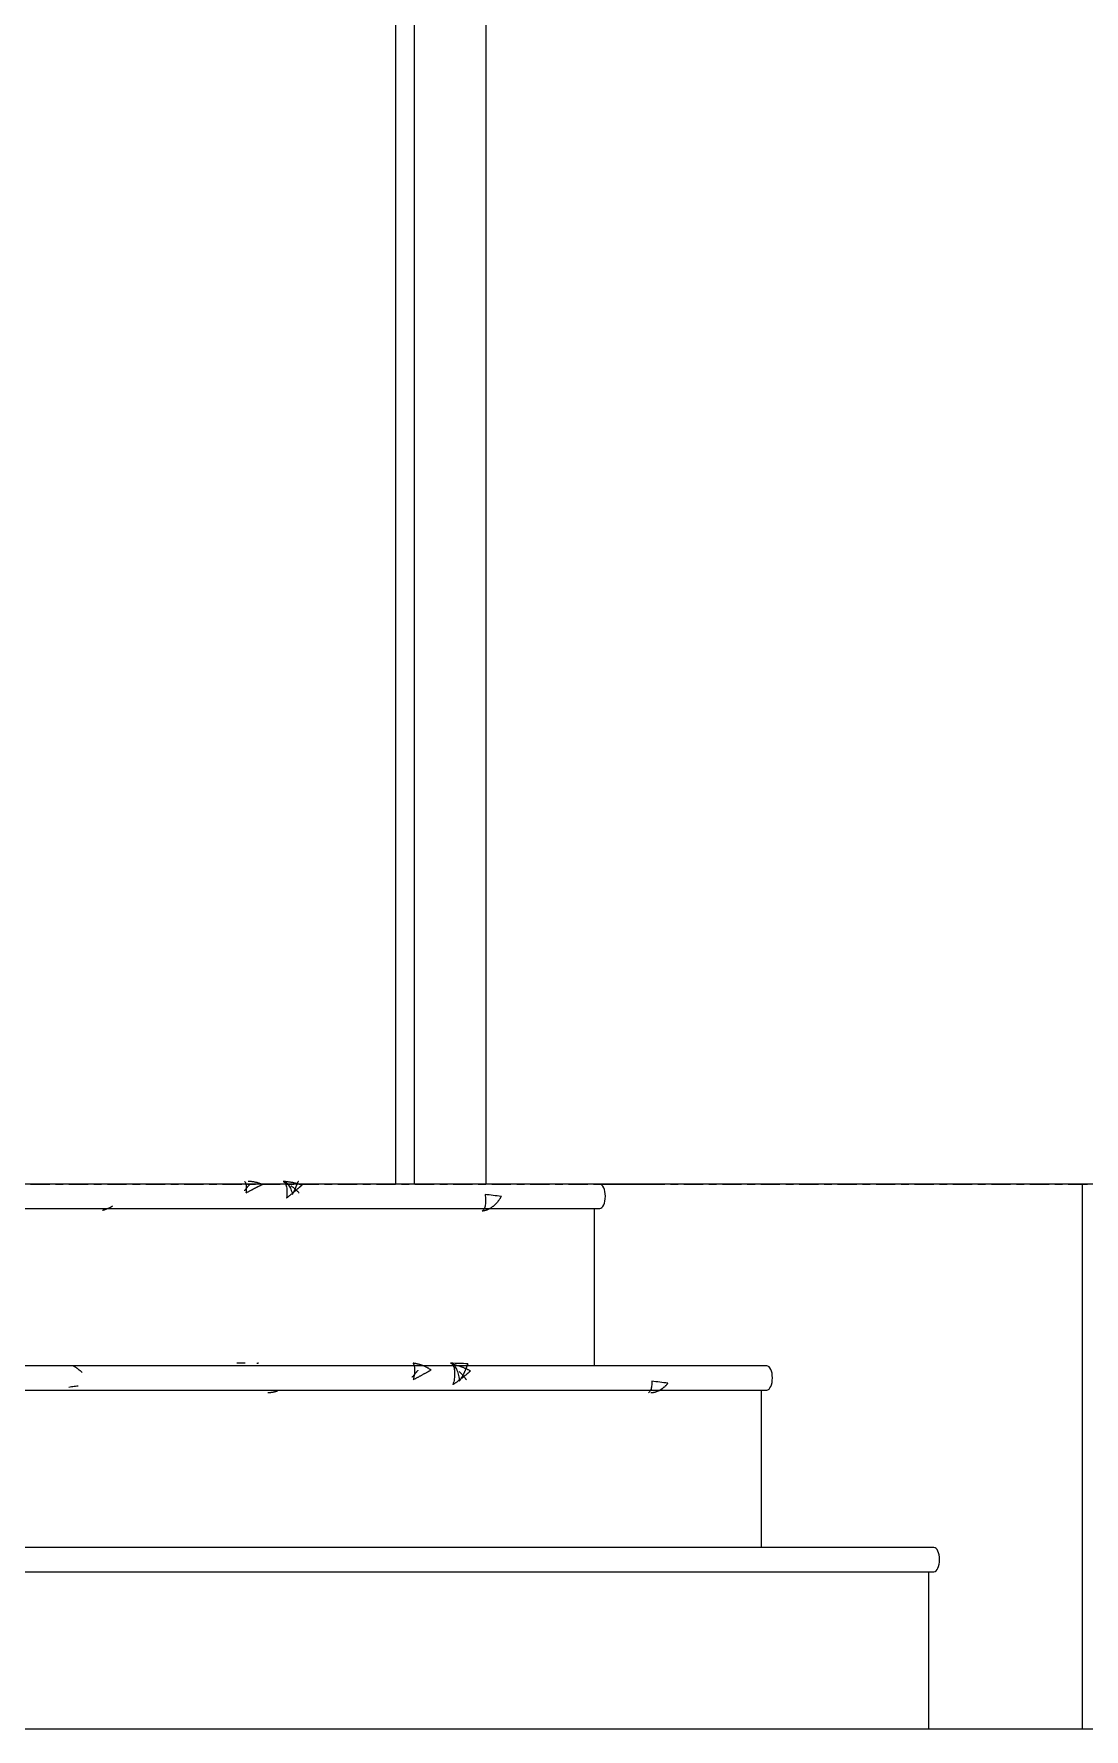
# Model space of a CAD drawing. Header units: millimetres. Extents: x -10599 to 108788, y -9455 to 93550.
# Drawn here: x 37774 to 38642, y -450 to 950 of the extents above; entities that cross this region are included whole.
import ezdxf

# ---------------------------------------------------------------- set-up
doc = ezdxf.new("R2010")
doc.units = ezdxf.units.MM
doc.linetypes.add('Centre', pattern=[31.75, 6.35, -4.7625, 15.875, -4.7625])
for name, color, linetype, lineweight in [('A-GLAZ-CWMG', 55, 'Continuous', 5), ('KINH', 152, 'Continuous', 5), ('NET CAT', 3, 'Continuous', 5), ('NET THAY 1', 41, 'Continuous', 5), ('NET-THAY', 2, 'Continuous', 9), ('TRUC', 225, 'Continuous', 5)]:
    doc.layers.add(name, color=color, linetype=linetype, lineweight=lineweight)

# ---------------------------------------------------------------- blocks, each defined once
blk = doc.blocks.new('System Panel - Glazed-1982746-MẶT ĐỨNG 1-14')
at = {"layer": 'KINH'}
blk.add_line((38241.9, 0), (38292.5, 0), dxfattribs=at)
blk = doc.blocks.new('FP_11-MẶT ĐỨNG 1-14')
at = {"layer": 'NET THAY 1'}
for p, q in [((38517.9, -300), (34501.3, -300)), ((34501.3, -320), (38517.9, -320))]:
    blk.add_line(p, q, dxfattribs=at)
blk = doc.blocks.new('FP_12-MẶT ĐỨNG 1-14')
at = {"layer": 'NET THAY 1'}
for p, q in [((38379.9, -150), (34501.3, -150)), ((37807.2, -150.2), (37806.8, -150.1)), ((37807.5, -150.4), (37807.2, -150.2)), ((37807.8, -150.6), (37807.5, -150.4)), ((37808.2, -150.8), (37807.8, -150.6)), ((37808.5, -151), (37808.2, -150.8)), ((37808.8, -151.2), (37808.5, -151)), ((37809.1, -151.4), (37808.8, -151.2)), ((37809.5, -151.6), (37809.1, -151.4)), ((37809.8, -151.8), (37809.5, -151.6)), ((37810.1, -152.1), (37809.8, -151.8)), ((37810.4, -152.3), (37810.1, -152.1)), ((37810.7, -152.5), (37810.4, -152.3)), ((37811, -152.7), (37810.7, -152.5)), ((37811.3, -153), (37811, -152.7)), ((37811.6, -153.2), (37811.3, -153)), ((37811.9, -153.5), (37811.6, -153.2)), ((37812.2, -153.7), (37811.9, -153.5)), ((37812.5, -154), (37812.2, -153.7)), ((37812.8, -154.2), (37812.5, -154)), ((37943.2, -147.8), (37942.2, -147.8)), ((37944.2, -147.7), (37943.2, -147.8)), ((37945.1, -147.7), (37944.2, -147.7)), ((37946.1, -147.7), (37945.1, -147.7)), ((37947.1, -147.7), (37946.1, -147.7)), ((37948, -147.7), (37947.1, -147.7)), ((37949, -147.7), (37948, -147.7)), ((37958.6, -147.7), (37959.1, -147.8)), ((37959.1, -147.8), (37959.6, -147.9)), ((37959.6, -147.8), (37959.5, -147.9)), ((37959.7, -147.8), (37959.6, -147.8)), ((37959.6, -147.8), (37959.6, -147.8)), ((37959.8, -147.7), (37959.7, -147.7)), ((37959.7, -147.7), (37959.7, -147.8)), ((37959.9, -147.7), (37959.8, -147.7)), ((37959.8, -147.7), (37959.8, -147.7)), ((38088, -147.9), (38087.6, -147.8)), ((38087.6, -147.8), (38087.7, -148)), ((38087.7, -148), (38087.8, -148.1)), ((38087.8, -148.1), (38088, -148.3)), ((38088.3, -147.9), (38088, -147.9)), ((38088, -148.3), (38088.1, -148.6)), ((38088.1, -148.6), (38088.2, -148.8)), ((38088.2, -148.8), (38088.3, -149.1)), ((38088.7, -148), (38088.3, -147.9)), ((38088.3, -149.1), (38088.4, -149.5)), ((38088.4, -149.5), (38088.5, -149.8)), ((38088.5, -149.8), (38088.6, -150.2)), ((38088.6, -150.2), (38088.7, -150.7)), ((38089.1, -148), (38088.7, -148)), ((38088.7, -150.7), (38088.8, -151.1)), ((38088.8, -151.1), (38088.8, -151.6)), ((38088.8, -151.6), (38088.9, -152.1)), ((38088.9, -152.1), (38088.9, -152.6)), ((38088.9, -152.6), (38088.9, -153.2)), ((38088.9, -153.2), (38088.9, -153.8)), ((38088.9, -153.8), (38088.9, -154.4)), ((38089.5, -148.1), (38089.1, -148)), ((38089.9, -148.2), (38089.5, -148.1)), ((38090.3, -148.3), (38089.9, -148.2)), ((38090.7, -148.3), (38090.3, -148.3)), ((38091, -148.4), (38090.7, -148.3)), ((38091.4, -148.5), (38091, -148.4)), ((38091.4, -154), (38091.2, -154.2)), ((38091.8, -148.6), (38091.4, -148.5)), ((38091.6, -153.8), (38091.4, -154)), ((38091.7, -153.5), (38091.6, -153.8)), ((38092.2, -148.7), (38091.8, -148.6)), ((38092.6, -148.8), (38092.2, -148.7)), ((38093, -148.9), (38092.6, -148.8)), ((38093.3, -149), (38093, -148.9)), ((38093.7, -149.2), (38093.3, -149)), ((38094.1, -149.3), (38093.7, -149.2)), ((38094.5, -149.4), (38094.1, -149.3)), ((38094.8, -149.5), (38094.5, -149.4)), ((38095.2, -149.7), (38094.8, -149.5)), ((38095.6, -149.8), (38095.2, -149.7)), ((38096, -150), (38095.6, -149.8)), ((38096.3, -150.1), (38096, -150)), ((38096.7, -150.3), (38096.3, -150.1)), ((38097.1, -150.4), (38096.7, -150.3)), ((38097.4, -150.6), (38097.1, -150.4)), ((38097.8, -150.8), (38097.4, -150.6)), ((38098.1, -150.9), (38097.8, -150.8)), ((38098.5, -151.1), (38098.1, -150.9)), ((38098.9, -151.3), (38098.5, -151.1)), ((38099.2, -151.5), (38098.9, -151.3)), ((38099.6, -151.7), (38099.2, -151.5)), ((38099.9, -151.9), (38099.6, -151.7)), ((38100.3, -152), (38099.9, -151.9)), ((38100.6, -152.2), (38100.3, -152)), ((38101, -152.4), (38100.6, -152.2)), ((38101.3, -152.7), (38101, -152.4)), ((38101.7, -152.9), (38101.3, -152.7)), ((38101.9, -153.9), (38101.6, -154.1)), ((38102, -153.1), (38101.7, -152.9)), ((38102.3, -153.7), (38101.9, -153.9)), ((38102.3, -153.3), (38102, -153.1)), ((38102.7, -153.5), (38102.3, -153.3)), ((38102.7, -153.5), (38102.3, -153.7)), ((38120.5, -147.9), (38118.7, -147.9)), ((38118.7, -147.9), (38119.4, -148.2)), ((38119.4, -148.2), (38120, -148.6)), ((38120, -148.6), (38120.7, -149)), ((38120.7, -148.9), (38120.2, -148.8)), ((38120.2, -148.8), (38120.6, -149.4)), ((38122.3, -148), (38120.5, -147.9)), ((38120.6, -149.4), (38120.9, -150.1)), ((38121.2, -149), (38120.7, -148.9)), ((38120.7, -149), (38121.3, -149.6)), ((38120.9, -150.1), (38121.2, -150.9)), ((38121.6, -149.1), (38121.2, -149)), ((38121.2, -150.9), (38121.5, -151.7)), ((38121.3, -149.6), (38121.9, -150.3)), ((38121.5, -151.7), (38121.7, -152.7)), ((38122.1, -149.2), (38121.6, -149.1)), ((38121.7, -152.7), (38121.8, -153.7)), ((38121.8, -153.7), (38121.9, -154.8)), ((38121.9, -150.3), (38122.4, -151)), ((38122.5, -149.4), (38122.1, -149.2)), ((38124.1, -148), (38122.3, -148)), ((38122.4, -151), (38123, -151.9)), ((38123, -149.5), (38122.5, -149.4)), ((38123.4, -149.6), (38123, -149.5)), ((38123, -151.9), (38123.4, -152.8)), ((38123.9, -149.7), (38123.4, -149.6)), ((38123.4, -152.8), (38123.9, -153.7)), ((38124.3, -149.9), (38123.9, -149.7)), ((38123.9, -153.7), (38124.3, -154.8)), ((38125.8, -148.1), (38124.1, -148)), ((38124.8, -150), (38124.3, -149.9)), ((38125.2, -150.1), (38124.8, -150)), ((38125.7, -150.3), (38125.2, -150.1)), ((38126.1, -150.4), (38125.7, -150.3)), ((38127.6, -148.1), (38125.8, -148.1)), ((38126.6, -150.6), (38126.1, -150.4)), ((38127, -150.7), (38126.6, -150.6)), ((38127.4, -150.9), (38127, -150.7)), ((38127.9, -151), (38127.4, -150.9)), ((38129.4, -148.2), (38127.6, -148.1)), ((38128.3, -151.2), (38127.9, -151)), ((38128.8, -151.4), (38128.3, -151.2)), ((38129.2, -151.5), (38128.8, -151.4)), ((38129.6, -151.7), (38129.2, -151.5)), ((38131.2, -148.3), (38129.4, -148.2)), ((38130.1, -151.9), (38129.6, -151.7)), ((38130.5, -152.1), (38130.1, -151.9)), ((38130.9, -152.2), (38130.5, -152.1)), ((38130.6, -154), (38130.5, -154.2)), ((38130.7, -153.7), (38130.6, -154)), ((38130.9, -153.4), (38130.7, -153.7)), ((38131.3, -152.4), (38130.9, -152.2)), ((38131, -153.1), (38130.9, -153.4)), ((38131.1, -152.8), (38131, -153.1)), ((38131.2, -152.6), (38131.1, -152.8)), ((38132.9, -148.3), (38131.2, -148.3)), ((38131.3, -152.3), (38131.2, -152.6)), ((38131.4, -152), (38131.3, -152.3)), ((38131.8, -152.6), (38131.3, -152.4)), ((38131.5, -151.8), (38131.4, -152)), ((38131.6, -151.5), (38131.5, -151.8)), ((38131.7, -151.3), (38131.6, -151.5)), ((38131.8, -151.1), (38131.7, -151.3)), ((38131.9, -150.8), (38131.8, -151.1)), ((38132.2, -152.8), (38131.8, -152.6)), ((38132, -150.6), (38131.9, -150.8)), ((38132.1, -150.4), (38132, -150.6)), ((38132.2, -150), (38132.1, -150.2)), ((38132.1, -150.2), (38132.1, -150.4)), ((38132.3, -149.8), (38132.2, -150)), ((38132.6, -153), (38132.2, -152.8)), ((38132.4, -149.6), (38132.3, -149.8)), ((38132.5, -149.3), (38132.4, -149.5)), ((38132.4, -149.5), (38132.4, -149.6)), ((38132.6, -149.1), (38132.5, -149.3)), ((38132.7, -148.8), (38132.6, -149)), ((38132.6, -149), (38132.6, -149.1)), ((38133, -153.2), (38132.6, -153)), ((38132.8, -148.7), (38132.7, -148.8)), ((38132.9, -148.4), (38132.8, -148.6)), ((38132.8, -148.6), (38132.8, -148.7)), ((38132.9, -148.3), (38132.9, -148.4)), ((38133.5, -153.4), (38133, -153.2)), ((38133.9, -153.6), (38133.5, -153.4)), ((38134.3, -153.8), (38133.9, -153.6)), ((38134.7, -154), (38134.3, -153.8)), ((38135.1, -154.2), (38134.7, -154)), ((37804.5, -167.6), (37803.4, -167.8)), ((37805.6, -167.4), (37804.5, -167.6)), ((37806.7, -167.3), (37805.6, -167.4)), ((37807.8, -167.1), (37806.7, -167.3)), ((37808.9, -167), (37807.8, -167.1)), ((37810, -166.8), (37808.9, -167)), ((37811.1, -166.7), (37810, -166.8)), ((37813.1, -154.5), (37812.8, -154.2)), ((37813.4, -154.7), (37813.1, -154.5)), ((37813.7, -155), (37813.4, -154.7)), ((37814, -155.3), (37813.7, -155)), ((37814.3, -155.5), (37814, -155.3)), ((38086.9, -159.2), (38086.7, -159.5)), ((38087.2, -159), (38086.9, -159.2)), ((38087.4, -158.7), (38087.2, -159)), ((38087.6, -158.4), (38087.4, -158.7)), ((38087.9, -158.2), (38087.6, -158.4)), ((38087.9, -160.9), (38087.7, -161.6)), ((38088.1, -161.3), (38087.7, -161.6)), ((38088.1, -157.9), (38087.9, -158.2)), ((38088.1, -160.2), (38087.9, -160.9)), ((38088.3, -157.7), (38088.1, -157.9)), ((38088.2, -159.5), (38088.1, -160.2)), ((38088.6, -161.1), (38088.1, -161.3)), ((38088.4, -158.9), (38088.2, -159.5)), ((38088.5, -157.4), (38088.3, -157.7)), ((38088.5, -158.2), (38088.4, -158.9)), ((38088.7, -157.1), (38088.5, -157.4)), ((38088.6, -157.5), (38088.5, -158.2)), ((38088.7, -156.9), (38088.6, -157.5)), ((38089, -160.9), (38088.6, -161.1)), ((38088.8, -156.2), (38088.7, -156.9)), ((38089, -156.9), (38088.7, -157.1)), ((38088.9, -155), (38088.8, -155.6)), ((38088.8, -155.6), (38088.8, -156.2)), ((38088.9, -154.4), (38088.9, -155)), ((38089.2, -156.6), (38089, -156.9)), ((38089.4, -160.7), (38089, -160.9)), ((38089.4, -156.4), (38089.2, -156.6)), ((38089.6, -156.1), (38089.4, -156.4)), ((38089.9, -160.4), (38089.4, -160.7)), ((38089.8, -155.9), (38089.6, -156.1)), ((38090, -155.6), (38089.8, -155.9)), ((38090.3, -160.2), (38089.9, -160.4)), ((38090.2, -155.4), (38090, -155.6)), ((38090.4, -155.2), (38090.2, -155.4)), ((38090.7, -160), (38090.3, -160.2)), ((38090.6, -154.9), (38090.4, -155.2)), ((38090.8, -154.7), (38090.6, -154.9)), ((38091.2, -159.7), (38090.7, -160)), ((38091, -154.4), (38090.8, -154.7)), ((38091.2, -154.2), (38091, -154.4)), ((38091.6, -159.5), (38091.2, -159.7)), ((38092, -159.3), (38091.6, -159.5)), ((38092.4, -159.1), (38092, -159.3)), ((38092.8, -158.8), (38092.4, -159.1)), ((38093.3, -158.6), (38092.8, -158.8)), ((38093.7, -158.4), (38093.3, -158.6)), ((38094.1, -158.2), (38093.7, -158.4)), ((38094.5, -157.9), (38094.1, -158.2)), ((38094.9, -157.7), (38094.5, -157.9)), ((38095.3, -157.5), (38094.9, -157.7)), ((38095.7, -157.3), (38095.3, -157.5)), ((38096.1, -157), (38095.7, -157.3)), ((38096.5, -156.8), (38096.1, -157)), ((38096.9, -156.6), (38096.5, -156.8)), ((38097.3, -156.4), (38096.9, -156.6)), ((38097.7, -156.2), (38097.3, -156.4)), ((38098.1, -156), (38097.7, -156.2)), ((38098.5, -155.7), (38098.1, -156)), ((38098.9, -155.5), (38098.5, -155.7)), ((38099.3, -155.3), (38098.9, -155.5)), ((38099.7, -155.1), (38099.3, -155.3)), ((38100, -154.9), (38099.7, -155.1)), ((38100.4, -154.7), (38100, -154.9)), ((38100.8, -154.5), (38100.4, -154.7)), ((38101.2, -154.3), (38100.8, -154.5)), ((38101.6, -154.1), (38101.2, -154.3)), ((38120.9, -164.4), (38120.5, -165.5)), ((38120.9, -165.3), (38120.5, -165.5)), ((38121.2, -163.2), (38120.9, -164.4)), ((38121.3, -165), (38120.9, -165.3)), ((38121.5, -162), (38121.2, -163.2)), ((38121.6, -164.8), (38121.3, -165)), ((38121.7, -160.8), (38121.5, -162)), ((38122, -164.6), (38121.6, -164.8)), ((38121.9, -159.6), (38121.7, -160.8)), ((38121.9, -154.8), (38122, -155.9)), ((38122, -158.3), (38121.9, -159.6)), ((38122, -155.9), (38122, -157.1)), ((38122, -157.1), (38122, -158.3)), ((38122.3, -164.4), (38122, -164.6)), ((38122.6, -164.1), (38122.3, -164.4)), ((38123, -163.9), (38122.6, -164.1)), ((38123.3, -163.7), (38123, -163.9)), ((38123.7, -163.4), (38123.3, -163.7)), ((38124, -163.2), (38123.7, -163.4)), ((38124.3, -163), (38124, -163.2)), ((38124.3, -154.8), (38124.6, -155.8)), ((38124.7, -162.7), (38124.3, -163)), ((38124.6, -155.8), (38125, -156.9)), ((38125, -162.5), (38124.7, -162.7)), ((38125, -156.9), (38125.2, -158.1)), ((38125.3, -162.2), (38125, -162.5)), ((38125.2, -158.1), (38125.4, -159.2)), ((38125.6, -162), (38125.3, -162.2)), ((38125.4, -159.2), (38125.6, -160.4)), ((38125.6, -160.4), (38125.7, -161.5)), ((38126, -161.8), (38125.6, -162)), ((38126, -155), (38125.7, -154.7)), ((38125.7, -161.5), (38125.8, -162.7)), ((38126, -162.3), (38125.8, -162.7)), ((38126.3, -155.2), (38126, -155)), ((38126.3, -161.5), (38126, -161.8)), ((38126.2, -162), (38126, -162.3)), ((38126.5, -161.7), (38126.2, -162)), ((38126.6, -155.5), (38126.3, -155.2)), ((38126.6, -161.3), (38126.3, -161.5)), ((38126.7, -161.3), (38126.5, -161.7)), ((38126.8, -155.8), (38126.6, -155.5)), ((38126.9, -161), (38126.6, -161.3)), ((38126.9, -161), (38126.7, -161.3)), ((38127.1, -156), (38126.8, -155.8)), ((38127.1, -160.7), (38126.9, -161)), ((38127.2, -160.8), (38126.9, -161)), ((38127.4, -156.3), (38127.1, -156)), ((38127.3, -160.3), (38127.1, -160.7)), ((38127.5, -160.5), (38127.2, -160.8)), ((38127.5, -160), (38127.3, -160.3)), ((38127.6, -156.6), (38127.4, -156.3)), ((38127.7, -159.7), (38127.5, -160)), ((38127.8, -160.3), (38127.5, -160.5)), ((38127.9, -156.9), (38127.6, -156.6)), ((38127.9, -159.3), (38127.7, -159.7)), ((38128.2, -160.1), (38127.8, -160.3)), ((38128.2, -157.2), (38127.9, -156.9)), ((38128.1, -159), (38127.9, -159.3)), ((38128.3, -158.7), (38128.1, -159)), ((38128.4, -157.4), (38128.2, -157.2)), ((38128.5, -159.8), (38128.2, -160.1)), ((38128.5, -158.3), (38128.3, -158.7)), ((38128.7, -157.7), (38128.4, -157.4)), ((38128.6, -158), (38128.5, -158.3)), ((38128.8, -159.6), (38128.5, -159.8)), ((38128.8, -157.7), (38128.6, -158)), ((38128.9, -158), (38128.7, -157.7)), ((38129, -157.4), (38128.8, -157.7)), ((38129.1, -159.3), (38128.8, -159.6)), ((38129.2, -158.3), (38128.9, -158)), ((38129.2, -157), (38129, -157.4)), ((38129.4, -159.1), (38129.1, -159.3)), ((38129.3, -156.7), (38129.2, -157)), ((38129.4, -158.6), (38129.2, -158.3)), ((38129.5, -156.4), (38129.3, -156.7)), ((38129.7, -158.9), (38129.4, -158.6)), ((38129.7, -158.8), (38129.4, -159.1)), ((38129.6, -156.1), (38129.5, -156.4)), ((38129.8, -155.8), (38129.6, -156.1)), ((38130, -158.6), (38129.7, -158.8)), ((38129.9, -159.2), (38129.7, -158.9)), ((38129.9, -155.5), (38129.8, -155.8)), ((38130.1, -155.1), (38129.9, -155.5)), ((38130.1, -159.5), (38129.9, -159.2)), ((38130.2, -158.3), (38130, -158.6)), ((38130.2, -154.8), (38130.1, -155.1)), ((38130.4, -159.8), (38130.1, -159.5)), ((38130.3, -154.5), (38130.2, -154.8)), ((38130.5, -158.1), (38130.2, -158.3)), ((38130.5, -154.2), (38130.3, -154.5)), ((38130.6, -160), (38130.4, -159.8)), ((38130.8, -157.9), (38130.5, -158.1)), ((38130.8, -160.3), (38130.6, -160)), ((38131.1, -157.6), (38130.8, -157.9)), ((38131.1, -160.6), (38130.8, -160.3)), ((38131.4, -157.4), (38131.1, -157.6)), ((38131.3, -160.9), (38131.1, -160.6)), ((38131.5, -161.2), (38131.3, -160.9)), ((38131.7, -157.1), (38131.4, -157.4)), ((38131.7, -161.5), (38131.5, -161.2)), ((38131.9, -156.9), (38131.7, -157.1)), ((38132.2, -156.7), (38131.9, -156.9)), ((38132.5, -156.4), (38132.2, -156.7)), ((38132.8, -156.2), (38132.5, -156.4)), ((38133, -156), (38132.8, -156.2)), ((38133.3, -155.7), (38133, -156)), ((38133.6, -155.5), (38133.3, -155.7)), ((38133.8, -155.3), (38133.6, -155.5)), ((38134.1, -155.1), (38133.8, -155.3)), ((38134.3, -154.8), (38134.1, -155.1)), ((38134.6, -154.6), (38134.3, -154.8)), ((38134.9, -154.4), (38134.6, -154.6)), ((38135.1, -154.2), (38134.9, -154.4)), ((38284.6, -167.7), (38284.4, -168.5)), ((38284.7, -166.8), (38284.6, -167.7)), ((38284.8, -165.8), (38284.7, -166.8)), ((38284.9, -164.8), (38284.8, -165.8)), ((38286.6, -162.9), (38284.9, -162.7)), ((38284.9, -162.7), (38284.9, -163.8)), ((38284.9, -163.8), (38284.9, -164.8)), ((38288.3, -163.1), (38286.6, -162.9)), ((38289.9, -163.3), (38288.3, -163.1)), ((38291.6, -163.5), (38289.9, -163.3)), ((38293.2, -163.7), (38291.6, -163.5)), ((38294.9, -163.9), (38293.2, -163.7)), ((38294.6, -168), (38294.3, -168.2)), ((38294.9, -167.7), (38294.6, -168)), ((38296.5, -164.1), (38294.9, -163.9)), ((38295.2, -167.5), (38294.9, -167.7)), ((38295.5, -167.2), (38295.2, -167.5)), ((38295.8, -166.9), (38295.5, -167.2)), ((38296, -166.6), (38295.8, -166.9)), ((38296.3, -166.4), (38296, -166.6)), ((38296.6, -166.1), (38296.3, -166.4)), ((38298.2, -164.2), (38296.5, -164.1)), ((38296.9, -165.8), (38296.6, -166.1)), ((38297.2, -165.5), (38296.9, -165.8)), ((38297.4, -165.2), (38297.2, -165.5)), ((38297.7, -164.9), (38297.4, -165.2)), ((38297.9, -164.6), (38297.7, -164.9)), ((38298.2, -164.2), (38297.9, -164.6)), ((34501.3, -170), (38379.9, -170)), ((37968, -172.3), (37967.6, -172.3)), ((37968.4, -172.3), (37968, -172.3)), ((37968.7, -172.3), (37968.4, -172.3)), ((37969.1, -172.3), (37968.7, -172.3)), ((37969.5, -172.2), (37969.1, -172.3)), ((37969.9, -172.2), (37969.5, -172.2)), ((37970.2, -172.1), (37969.9, -172.2)), ((37970.6, -172.1), (37970.2, -172.1)), ((37971, -172), (37970.6, -172.1)), ((37971.3, -172), (37971, -172)), ((37971.7, -171.9), (37971.3, -172)), ((37972.1, -171.8), (37971.7, -171.9)), ((37972.4, -171.8), (37972.1, -171.8)), ((37972.8, -171.7), (37972.4, -171.8)), ((37973.2, -171.6), (37972.8, -171.7)), ((37973.5, -171.5), (37973.2, -171.6)), ((37973.9, -171.4), (37973.5, -171.5)), ((37974.3, -171.3), (37973.9, -171.4)), ((37974.6, -171.2), (37974.3, -171.3)), ((37975, -171.1), (37974.6, -171.2)), ((37975.3, -171), (37975, -171.1)), ((37975.7, -170.8), (37975.3, -171)), ((38282.3, -172.1), (38282, -172.3)), ((38282.7, -171.9), (38282.3, -172.1)), ((38283, -171.5), (38282.7, -171.9)), ((38283.3, -171.1), (38283, -171.5)), ((38283.6, -170.6), (38283.3, -171.1)), ((38283.9, -170), (38283.6, -170.6)), ((38284.2, -169.3), (38283.9, -170)), ((38284.5, -172.3), (38284.1, -172.3)), ((38284.4, -168.5), (38284.2, -169.3)), ((38284.9, -172.3), (38284.5, -172.3)), ((38285.2, -172.3), (38284.9, -172.3)), ((38285.6, -172.2), (38285.2, -172.3)), ((38285.9, -172.2), (38285.6, -172.2)), ((38286.3, -172.1), (38285.9, -172.2)), ((38286.6, -172), (38286.3, -172.1)), ((38287, -172), (38286.6, -172)), ((38287.3, -171.9), (38287, -172)), ((38287.7, -171.8), (38287.3, -171.9)), ((38288, -171.7), (38287.7, -171.8)), ((38288.4, -171.6), (38288, -171.7)), ((38288.7, -171.5), (38288.4, -171.6)), ((38289.1, -171.3), (38288.7, -171.5)), ((38289.4, -171.2), (38289.1, -171.3)), ((38289.7, -171), (38289.4, -171.2)), ((38290.1, -170.9), (38289.7, -171)), ((38290.4, -170.7), (38290.1, -170.9)), ((38290.8, -170.6), (38290.4, -170.7)), ((38291.1, -170.4), (38290.8, -170.6)), ((38291.4, -170.2), (38291.1, -170.4)), ((38291.7, -170), (38291.4, -170.2)), ((38292.1, -169.8), (38291.7, -170)), ((38292.4, -169.6), (38292.1, -169.8)), ((38292.7, -169.4), (38292.4, -169.6)), ((38293, -169.2), (38292.7, -169.4)), ((38293.3, -168.9), (38293, -169.2)), ((38293.7, -168.7), (38293.3, -168.9)), ((38294, -168.5), (38293.7, -168.7)), ((38294.3, -168.2), (38294, -168.5))]:
    blk.add_line(p, q, dxfattribs=at)
blk = doc.blocks.new('FP_13-MẶT ĐỨNG 1-14')
at = {"layer": 'NET THAY 1'}
for p, q in [((38241.9, 0), (34501.3, 0)), ((37948.3, 2.3), (37948.4, 2.3)), ((37948.4, 2.3), (37948.6, 2.2)), ((37948.6, 2.2), (37948.7, 2)), ((37948.7, 2), (37948.8, 1.9)), ((37948.8, 1.9), (37949, 1.7)), ((37949, 1.7), (37949.1, 1.5)), ((37949.1, 1.5), (37949.2, 1.2)), ((37949.2, 1.2), (37949.3, 0.9)), ((37949.3, 0.9), (37949.4, 0.6)), ((37949.4, 0.6), (37949.5, 0.2)), ((37949.5, 0.2), (37949.6, -0.2)), ((37951.8, 2.3), (37951.4, 2.3)), ((37952.2, 2.3), (37951.8, 2.3)), ((37952.6, 2.3), (37952.2, 2.3)), ((37953, 2.3), (37952.6, 2.3)), ((37953.4, 2.2), (37953, 2.3)), ((37953.8, 2.2), (37953.4, 2.2)), ((37954.2, 2.2), (37953.8, 2.2)), ((37954.6, 2.1), (37954.2, 2.2)), ((37955, 2.1), (37954.6, 2.1)), ((37955.4, 2), (37955, 2.1)), ((37955.8, 1.9), (37955.4, 2)), ((37956.2, 1.9), (37955.8, 1.9)), ((37956.6, 1.8), (37956.2, 1.9)), ((37956.9, 1.7), (37956.6, 1.8)), ((37957.3, 1.6), (37956.9, 1.7)), ((37957.7, 1.5), (37957.3, 1.6)), ((37958.1, 1.5), (37957.7, 1.5)), ((37958.5, 1.4), (37958.1, 1.5)), ((37958.9, 1.3), (37958.5, 1.4)), ((37959.3, 1.1), (37958.9, 1.3)), ((37959.7, 1), (37959.3, 1.1)), ((37960, 0.9), (37959.7, 1)), ((37960.4, 0.8), (37960, 0.9)), ((37960.8, 0.7), (37960.4, 0.8)), ((37961.2, 0.5), (37960.8, 0.7)), ((37961.6, 0.4), (37961.2, 0.5)), ((37961.9, 0.3), (37961.6, 0.4)), ((37962.3, 0.1), (37961.9, 0.3)), ((37962.7, 0), (37962.3, 0.1)), ((37980.9, 2.3), (37980.4, 2.3)), ((37980.4, 2.3), (37980.8, 2.1)), ((37980.6, 2.3), (37981.2, 2.1)), ((37980.8, 2.1), (37981.2, 1.8)), ((37981.3, 2.2), (37980.9, 2.3)), ((37981.2, 2.1), (37981.9, 1.9)), ((37981.2, 1.8), (37981.6, 1.4)), ((37981.8, 2.2), (37981.3, 2.2)), ((37981.6, 1.4), (37982, 0.9)), ((37982.3, 2.2), (37981.8, 2.2)), ((37981.9, 1.9), (37982.5, 1.5)), ((37982, 0.9), (37982.3, 0.2)), ((37982.7, 2.1), (37982.3, 2.2)), ((37982.3, 0.2), (37982.6, -0.5)), ((37982.5, 1.5), (37983.1, 1.1)), ((37983.2, 2.1), (37982.7, 2.1)), ((37983.1, 1.1), (37983.7, 0.6)), ((37983.7, 2), (37983.2, 2.1)), ((37984.1, 2), (37983.7, 2)), ((37983.7, 0.6), (37984.3, -0.1)), ((37984.6, 1.9), (37984.1, 2)), ((37985.1, 1.8), (37984.6, 1.9)), ((37985.5, 1.8), (37985.1, 1.8)), ((37986, 1.7), (37985.5, 1.8)), ((37986.5, 1.6), (37986, 1.7)), ((37986.9, 1.5), (37986.5, 1.6)), ((37987.4, 1.5), (37986.9, 1.5)), ((37987.8, 1.4), (37987.4, 1.5)), ((37988.3, 1.3), (37987.8, 1.4)), ((37988.8, 1.2), (37988.3, 1.3)), ((37989.2, 1.1), (37988.8, 1.2)), ((37989.7, 1), (37989.2, 1.1)), ((37990.1, 0.9), (37989.7, 1)), ((37990.6, 0.8), (37990.1, 0.9)), ((37991, 0.6), (37990.6, 0.8)), ((37991.5, 0.5), (37991, 0.6)), ((37991.9, 0.4), (37991.5, 0.5)), ((37991.7, 0.1), (37991.6, -0.1)), ((37991.8, 0.3), (37991.7, 0.1)), ((37991.9, 0.4), (37991.8, 0.3)), ((37992, 0.8), (37991.9, 0.6)), ((37991.9, 0.6), (37991.9, 0.4)), ((37992.4, 0.3), (37991.9, 0.4)), ((37992.1, 0.9), (37992, 0.8)), ((37992.2, 1.2), (37992.1, 1.1)), ((37992.1, 1.1), (37992.1, 0.9)), ((37992.3, 1.3), (37992.2, 1.2)), ((37992.4, 1.6), (37992.3, 1.5)), ((37992.3, 1.5), (37992.3, 1.3)), ((37992.5, 1.8), (37992.4, 1.7)), ((37992.4, 1.7), (37992.4, 1.6)), ((37992.8, 0.1), (37992.4, 0.3)), ((37992.6, 2), (37992.5, 1.9)), ((37992.5, 1.9), (37992.5, 1.8)), ((37992.7, 2.1), (37992.6, 2)), ((37992.6, 2), (37992.6, 2)), ((37992.8, 2.2), (37992.7, 2.2)), ((37992.7, 2.2), (37992.7, 2.1)), ((37992.9, 2.3), (37992.8, 2.3)), ((37992.8, 2.3), (37992.8, 2.2)), ((37993.3, 0), (37992.8, 0.1)), ((37993, 2.3), (37992.9, 2.3)), ((37992.9, 2.3), (37992.9, 2.3)), ((37993.7, -0.1), (37993.3, 0)), ((37948.5, -5.1), (37948.3, -5.4)), ((37948.7, -4.9), (37948.5, -5.1)), ((37948.9, -4.7), (37948.7, -4.9)), ((37949.1, -4.4), (37948.9, -4.7)), ((37949.3, -4.2), (37949.1, -4.4)), ((37949.5, -4), (37949.3, -4.2)), ((37949.7, -3.7), (37949.5, -4)), ((37949.6, -0.2), (37949.7, -0.6)), ((37949.7, -6.7), (37949.6, -7.4)), ((37950, -7.1), (37949.6, -7.4)), ((37949.7, -0.6), (37949.8, -1.1)), ((37949.8, -3.5), (37949.7, -3.7)), ((37949.8, -6.1), (37949.7, -6.7)), ((37949.8, -1.1), (37949.8, -1.5)), ((37949.8, -1.5), (37949.9, -2)), ((37950, -3.3), (37949.8, -3.5)), ((37949.9, -5.5), (37949.8, -6.1)), ((37949.9, -2), (37949.9, -2.5)), ((37949.9, -2.5), (37949.9, -3.1)), ((37949.9, -3.1), (37949.9, -3.7)), ((37949.9, -3.7), (37949.9, -4.2)), ((37949.9, -4.2), (37949.9, -4.8)), ((37949.9, -4.8), (37949.9, -5.5)), ((37950.2, -3.1), (37950, -3.3)), ((37950.4, -6.9), (37950, -7.1)), ((37950.4, -2.8), (37950.2, -3.1)), ((37950.5, -2.6), (37950.4, -2.8)), ((37950.8, -6.7), (37950.4, -6.9)), ((37950.7, -2.4), (37950.5, -2.6)), ((37950.9, -2.2), (37950.7, -2.4)), ((37951.2, -6.5), (37950.8, -6.7)), ((37951.1, -2), (37950.9, -2.2)), ((37951.2, -1.8), (37951.1, -2)), ((37951.4, -1.6), (37951.2, -1.8)), ((37951.6, -6.3), (37951.2, -6.5)), ((37951.6, -1.4), (37951.4, -1.6)), ((37951.7, -1.3), (37951.6, -1.4)), ((37952, -6.1), (37951.6, -6.3)), ((37951.9, -1.1), (37951.7, -1.3)), ((37952, -0.9), (37951.9, -1.1)), ((37952.2, -0.7), (37952, -0.9)), ((37952.4, -5.8), (37952, -6.1)), ((37952.3, -0.5), (37952.2, -0.7)), ((37952.5, -0.4), (37952.3, -0.5)), ((37952.8, -5.6), (37952.4, -5.8)), ((37953.2, -5.4), (37952.8, -5.6)), ((37953.6, -5.2), (37953.2, -5.4)), ((37954, -5), (37953.6, -5.2)), ((37954.4, -4.8), (37954, -5)), ((37954.7, -4.6), (37954.4, -4.8)), ((37955.1, -4.4), (37954.7, -4.6)), ((37955.5, -4.2), (37955.1, -4.4)), ((37955.9, -4), (37955.5, -4.2)), ((37956.2, -3.8), (37955.9, -4)), ((37956.6, -3.6), (37956.2, -3.8)), ((37957, -3.4), (37956.6, -3.6)), ((37957.4, -3.2), (37957, -3.4)), ((37957.7, -3), (37957.4, -3.2)), ((37958.1, -2.8), (37957.7, -3)), ((37958.5, -2.6), (37958.1, -2.8)), ((37958.8, -2.5), (37958.5, -2.6)), ((37959.2, -2.3), (37958.8, -2.5)), ((37959.5, -2.1), (37959.2, -2.3)), ((37959.9, -1.9), (37959.5, -2.1)), ((37960.3, -1.8), (37959.9, -1.9)), ((37960.6, -1.6), (37960.3, -1.8)), ((37961, -1.4), (37960.6, -1.6)), ((37961.3, -1.3), (37961, -1.4)), ((37961.7, -1.1), (37961.3, -1.3)), ((37962, -0.9), (37961.7, -1.1)), ((37962.4, -0.8), (37962, -0.9)), ((37962.7, -0.6), (37962.4, -0.8)), ((37963.1, -0.2), (37962.7, 0)), ((37963.1, -0.5), (37962.7, -0.6)), ((37963.4, -0.4), (37963.1, -0.2)), ((37963.4, -0.4), (37963.1, -0.5)), ((37982.6, -0.5), (37982.9, -1.3)), ((37982.9, -1.3), (37983.1, -2.3)), ((37983.1, -2.3), (37983.3, -3.3)), ((37983.3, -10.2), (37983.1, -11.5)), ((37983.4, -11.2), (37983.1, -11.5)), ((37983.3, -3.3), (37983.4, -4.3)), ((37983.4, -9), (37983.3, -10.2)), ((37983.4, -4.3), (37983.5, -5.4)), ((37983.5, -7.8), (37983.4, -9)), ((37983.8, -11), (37983.4, -11.2)), ((37983.5, -5.4), (37983.5, -6.6)), ((37983.5, -6.6), (37983.5, -7.8)), ((37984.1, -10.7), (37983.8, -11)), ((37984.4, -10.5), (37984.1, -10.7)), ((37984.3, -0.1), (37984.8, -0.8)), ((37984.7, -10.2), (37984.4, -10.5)), ((37985, -10), (37984.7, -10.2)), ((37984.8, -0.8), (37985.3, -1.5)), ((37985.3, -9.7), (37985, -10)), ((37985.3, -1.5), (37985.8, -2.4)), ((37985.6, -9.5), (37985.3, -9.7)), ((37985.9, -9.3), (37985.6, -9.5)), ((37985.8, -2.4), (37986.3, -3.3)), ((37986.2, -9), (37985.9, -9.3)), ((37986.5, -8.8), (37986.2, -9)), ((37986.3, -3.3), (37986.7, -4.2)), ((37986.8, -8.5), (37986.5, -8.8)), ((37986.9, -1.5), (37986.6, -1.3)), ((37986.7, -4.2), (37987, -5.2)), ((37987.1, -8.3), (37986.8, -8.5)), ((37987.3, -1.7), (37986.9, -1.5)), ((37987, -5.2), (37987.4, -6.3)), ((37987.4, -8), (37987.1, -8.3)), ((37987.6, -1.9), (37987.3, -1.7)), ((37987.4, -6.3), (37987.7, -7.4)), ((37987.7, -7.8), (37987.4, -8)), ((37987.9, -2.1), (37987.6, -1.9)), ((37987.7, -7.4), (37987.9, -8.5)), ((37987.9, -7.6), (37987.7, -7.8)), ((37988.2, -2.4), (37987.9, -2.1)), ((37988.2, -7.3), (37987.9, -7.6)), ((37988.1, -8.1), (37987.9, -8.5)), ((37988.2, -7.8), (37988.1, -8.1)), ((37988.5, -2.6), (37988.2, -2.4)), ((37988.5, -7.1), (37988.2, -7.3)), ((37988.4, -7.5), (37988.2, -7.8)), ((37988.6, -7.2), (37988.4, -7.5)), ((37988.8, -2.8), (37988.5, -2.6)), ((37988.8, -6.8), (37988.5, -7.1)), ((37988.7, -6.8), (37988.6, -7.2)), ((37988.9, -6.5), (37988.7, -6.8)), ((37989.1, -3.1), (37988.8, -2.8)), ((37989.1, -6.6), (37988.8, -6.8)), ((37989.1, -6.2), (37988.9, -6.5)), ((37989.4, -3.3), (37989.1, -3.1)), ((37989.2, -5.9), (37989.1, -6.2)), ((37989.3, -6.4), (37989.1, -6.6)), ((37989.3, -5.6), (37989.2, -5.9)), ((37989.5, -5.3), (37989.3, -5.6)), ((37989.6, -6.1), (37989.3, -6.4)), ((37989.7, -3.5), (37989.4, -3.3)), ((37989.6, -5), (37989.5, -5.3)), ((37989.8, -4.7), (37989.6, -5)), ((37989.9, -5.9), (37989.6, -6.1)), ((37990, -3.8), (37989.7, -3.5)), ((37989.9, -4.4), (37989.8, -4.7)), ((37990, -4.1), (37989.9, -4.4)), ((37990.1, -5.7), (37989.9, -5.9)), ((37990.2, -3.8), (37990, -4.1)), ((37990.3, -4), (37990, -3.8)), ((37990.4, -5.5), (37990.1, -5.7)), ((37990.3, -3.5), (37990.2, -3.8)), ((37990.4, -3.2), (37990.3, -3.5)), ((37990.6, -4.3), (37990.3, -4)), ((37990.5, -3), (37990.4, -3.2)), ((37990.7, -5.2), (37990.4, -5.5)), ((37990.6, -2.7), (37990.5, -3)), ((37990.7, -2.4), (37990.6, -2.7)), ((37990.9, -4.6), (37990.6, -4.3)), ((37990.8, -2.2), (37990.7, -2.4)), ((37990.9, -5), (37990.7, -5.2)), ((37990.9, -1.9), (37990.8, -2.2)), ((37991, -1.7), (37990.9, -1.9)), ((37991.2, -4.8), (37990.9, -4.6)), ((37991.2, -4.8), (37990.9, -5)), ((37991.1, -1.4), (37991, -1.7)), ((37991.2, -1.2), (37991.1, -1.4)), ((37991.3, -1), (37991.2, -1.2)), ((37991.4, -4.6), (37991.2, -4.8)), ((37991.5, -5.1), (37991.2, -4.8)), ((37991.4, -0.8), (37991.3, -1)), ((37991.5, -0.5), (37991.4, -0.8)), ((37991.7, -4.3), (37991.4, -4.6)), ((37991.6, -0.3), (37991.5, -0.5)), ((37991.8, -5.4), (37991.5, -5.1)), ((37991.6, -0.1), (37991.6, -0.3)), ((37991.9, -4.1), (37991.7, -4.3)), ((37992, -5.6), (37991.8, -5.4)), ((37992.2, -3.9), (37991.9, -4.1)), ((37992.3, -5.9), (37992, -5.6)), ((37992.4, -3.7), (37992.2, -3.9)), ((37992.6, -6.2), (37992.3, -5.9)), ((37992.7, -3.5), (37992.4, -3.7)), ((37992.9, -6.5), (37992.6, -6.2)), ((37992.9, -3.3), (37992.7, -3.5)), ((37993.2, -3.1), (37992.9, -3.3)), ((37993.1, -6.7), (37992.9, -6.5)), ((37993.4, -7), (37993.1, -6.7)), ((37993.4, -2.9), (37993.2, -3.1)), ((37993.7, -2.7), (37993.4, -2.9)), ((37993.6, -7.3), (37993.4, -7)), ((37994.2, -0.3), (37993.7, -0.1)), ((37993.9, -2.5), (37993.7, -2.7)), ((37994.1, -2.3), (37993.9, -2.5)), ((37994.4, -2.1), (37994.1, -2.3)), ((37994.6, -0.4), (37994.2, -0.3)), ((37994.6, -1.9), (37994.4, -2.1)), ((37995.1, -0.6), (37994.6, -0.4)), ((37994.8, -1.7), (37994.6, -1.9)), ((37995.1, -1.6), (37994.8, -1.7)), ((37995.5, -0.7), (37995.1, -0.6)), ((37995.3, -1.4), (37995.1, -1.6)), ((37995.5, -1.2), (37995.3, -1.4)), ((37996, -0.9), (37995.5, -0.7)), ((37995.7, -1), (37995.5, -1.2)), ((37996, -0.9), (37995.7, -1)), ((38148.7, -8.7), (38147.1, -8.5)), ((38147.1, -8.5), (38147.2, -9.6)), ((38147.2, -9.6), (38147.4, -10.8)), ((38147.4, -10.8), (38147.5, -11.9)), ((38147.5, -11.9), (38147.5, -13.1)), ((38147.5, -13.1), (38147.5, -14.2)), ((38150.4, -8.9), (38148.7, -8.7)), ((38152.1, -9.1), (38150.4, -8.9)), ((38153.8, -9.3), (38152.1, -9.1)), ((38155.5, -9.5), (38153.8, -9.3)), ((38157.2, -9.7), (38155.5, -9.5)), ((38158.9, -9.9), (38157.2, -9.7)), ((38158.1, -13.7), (38157.8, -14)), ((38158.3, -13.4), (38158.1, -13.7)), ((38158.6, -13.1), (38158.3, -13.4)), ((38158.8, -12.8), (38158.6, -13.1)), ((38159.1, -12.4), (38158.8, -12.8)), ((38160.6, -10.1), (38158.9, -9.9)), ((38159.3, -12.1), (38159.1, -12.4)), ((38159.5, -11.8), (38159.3, -12.1)), ((38159.7, -11.4), (38159.5, -11.8)), ((38159.9, -11.1), (38159.7, -11.4)), ((38160.2, -10.8), (38159.9, -11.1)), ((38160.4, -10.4), (38160.2, -10.8)), ((38160.6, -10.1), (38160.4, -10.4)), ((34501.3, -20), (38241.9, -20)), ((37831.3, -21.6), (37831, -21.7)), ((37831.7, -21.5), (37831.3, -21.6)), ((37832, -21.4), (37831.7, -21.5)), ((37832.4, -21.3), (37832, -21.4)), ((37832.7, -21.2), (37832.4, -21.3)), ((37833.1, -21.1), (37832.7, -21.2)), ((37833.5, -20.9), (37833.1, -21.1)), ((37833.8, -20.8), (37833.5, -20.9)), ((37834.2, -20.7), (37833.8, -20.8)), ((37834.5, -20.6), (37834.2, -20.7)), ((37834.9, -20.4), (37834.5, -20.6)), ((37835.2, -20.3), (37834.9, -20.4)), ((37835.6, -20.1), (37835.2, -20.3)), ((37835.9, -20), (37835.6, -20.1)), ((37836.2, -19.8), (37835.9, -20)), ((37836.6, -19.7), (37836.2, -19.8)), ((37836.9, -19.5), (37836.6, -19.7)), ((37837.3, -19.3), (37836.9, -19.5)), ((37837.6, -19.2), (37837.3, -19.3)), ((37837.9, -19), (37837.6, -19.2)), ((37838.3, -18.8), (37837.9, -19)), ((37838.6, -18.6), (37838.3, -18.8)), ((37838.9, -18.4), (37838.6, -18.6)), ((37839.3, -18.2), (37838.9, -18.4)), ((38145, -22.1), (38144.6, -22.3)), ((38145, -22.2), (38144.6, -22.3)), ((38145.3, -21.8), (38145, -22.1)), ((38145.3, -22.2), (38145, -22.2)), ((38145.7, -21.4), (38145.3, -21.8)), ((38145.7, -22.1), (38145.3, -22.2)), ((38146, -21), (38145.7, -21.4)), ((38146, -22.1), (38145.7, -22.1)), ((38146.3, -20.4), (38146, -21)), ((38146.4, -22), (38146, -22.1)), ((38146.6, -19.7), (38146.3, -20.4)), ((38146.7, -21.9), (38146.4, -22)), ((38146.9, -19), (38146.6, -19.7)), ((38147.1, -21.8), (38146.7, -21.9)), ((38147.1, -18.1), (38146.9, -19)), ((38147.2, -17.2), (38147.1, -18.1)), ((38147.4, -21.7), (38147.1, -21.8)), ((38147.4, -16.3), (38147.2, -17.2)), ((38147.5, -15.2), (38147.4, -16.3)), ((38147.8, -21.6), (38147.4, -21.7)), ((38147.5, -14.2), (38147.5, -15.2)), ((38148.1, -21.5), (38147.8, -21.6)), ((38148.5, -21.4), (38148.1, -21.5)), ((38148.8, -21.2), (38148.5, -21.4)), ((38149.1, -21.1), (38148.8, -21.2)), ((38149.5, -20.9), (38149.1, -21.1)), ((38149.8, -20.8), (38149.5, -20.9)), ((38150.1, -20.6), (38149.8, -20.8)), ((38150.5, -20.4), (38150.1, -20.6)), ((38150.8, -20.3), (38150.5, -20.4)), ((38151.1, -20.1), (38150.8, -20.3)), ((38151.5, -19.9), (38151.1, -20.1)), ((38151.8, -19.7), (38151.5, -19.9)), ((38152.1, -19.5), (38151.8, -19.7)), ((38152.4, -19.2), (38152.1, -19.5)), ((38152.7, -19), (38152.4, -19.2)), ((38153, -18.8), (38152.7, -19)), ((38153.4, -18.5), (38153, -18.8)), ((38153.7, -18.3), (38153.4, -18.5)), ((38154, -18.1), (38153.7, -18.3)), ((38154.3, -17.8), (38154, -18.1)), ((38154.6, -17.5), (38154.3, -17.8)), ((38154.9, -17.3), (38154.6, -17.5)), ((38155.1, -17), (38154.9, -17.3)), ((38155.4, -16.7), (38155.1, -17)), ((38155.7, -16.4), (38155.4, -16.7)), ((38156, -16.2), (38155.7, -16.4)), ((38156.3, -15.9), (38156, -16.2)), ((38156.5, -15.6), (38156.3, -15.9)), ((38156.8, -15.3), (38156.5, -15.6)), ((38157.1, -15), (38156.8, -15.3)), ((38157.3, -14.7), (38157.1, -15)), ((38157.6, -14.3), (38157.3, -14.7)), ((38157.8, -14), (38157.6, -14.3))]:
    blk.add_line(p, q, dxfattribs=at)
blk = doc.blocks.new('Rectangular Mullion - Rectangular Mullion-V40-MẶT ĐỨNG 1-14')
at = {"layer": 'A-GLAZ-CWMG'}
for p, q in [((38088.5, 2200), (38088.5, 0)), ((38147.7, 2200), (38147.7, 0)), ((38073.2, 2166.7), (38073.2, 0))]:
    blk.add_line(p, q, dxfattribs=at)

msp = doc.modelspace()

# ---------------------------------------------------------------- hatches: boundary and pattern name
at = {"layer": 'KINH'}
h = msp.add_hatch(dxfattribs=at)
h.set_pattern_fill('FP_11', color=256, angle=360, style=0, pattern_type=2)
h.set_pattern_definition([(45.204, (23230.7, -8448.4), (0.002, 2032), [252.7, -2610.8]), (45.204, (23175.9, -8393.3), (0.002, 2032), [252.7, -2610.8]), (45.204, (23100.5, -8524.3), (0.002, 2032), [544.27, -2319.24]), (45.204, (21858.7, -7087), (0.002, 2032), [252.7, -2610.8]), (45.204, (21803.9, -7031.8), (0.002, 2032), [252.7, -2610.8]), (45.204, (21728.6, -7162.9), (0.002, 2032), [544.27, -2319.24])])
h.paths.add_polyline_path([(39225.7, 327.3), (39225.7, 4850), (32625.7, 4850), (32625.7, 327.3)])

# ---------------------------------------------------------------- linework, layer by layer
at = {"layer": 'NET CAT'}
msp.add_lwpolyline([(105087.8, -450), (-10499.5, -450)], dxfattribs=at)
at = {"layer": 'NET THAY 1'}
for p, q in [((38237.3, -20), (38237.3, -150.3)), ((38375.3, -170), (38375.3, -300.3)), ((38513.3, -320), (38513.3, -450))]:
    msp.add_line(p, q, dxfattribs=at)
for centre in [(38241.9, -10), (38379.9, -160), (38517.9, -310)]:
    msp.add_ellipse(centre, major_axis=(0, 10), ratio=0.459902, start_param=3.141593, end_param=6.283185, dxfattribs=at)
at = {"layer": 'NET-THAY'}
for p, q in [((38729.3, 0), (38241.9, 0)), ((38640.5, -450), (38640.5, 0))]:
    msp.add_line(p, q, dxfattribs=at)
at = {"layer": 'TRUC', "linetype": 'Centre'}
msp.add_line((-10499.5, 0), (108517.8, 0), dxfattribs=at)

# ---------------------------------------------------------------- block references
at = {"layer": 'A-GLAZ-CWMG'}
msp.add_blockref('Rectangular Mullion - Rectangular Mullion-V40-MẶT ĐỨNG 1-14', (0, 0), dxfattribs=at)
at = {"layer": 'KINH'}
msp.add_blockref('System Panel - Glazed-1982746-MẶT ĐỨNG 1-14', (0, 0), dxfattribs=at)
at = {"layer": 'NET THAY 1'}
for name in ['FP_13-MẶT ĐỨNG 1-14', 'FP_12-MẶT ĐỨNG 1-14', 'FP_11-MẶT ĐỨNG 1-14']:
    msp.add_blockref(name, (0, 0), dxfattribs=at)

doc.saveas('drawing.dxf')
